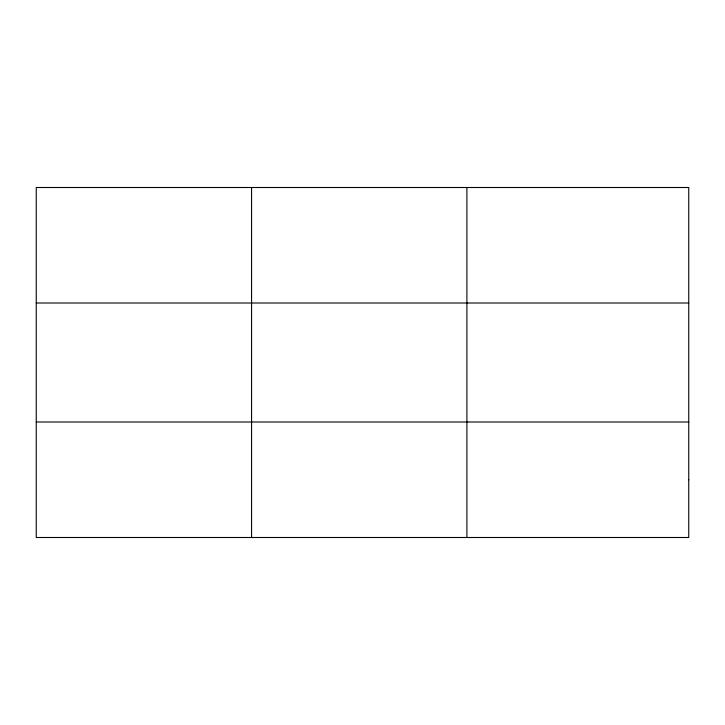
<?xml version="1.0" encoding="UTF-8"?>
<svg xmlns="http://www.w3.org/2000/svg" width="725" height="725" viewBox="0 0 725 725"><rect width="100%" height="100%" fill="white"/><g stroke="black" fill="none" stroke-linecap="round" stroke-linejoin="round"><path stroke-width="1.09" d="M251.575 537.497L251.575 187.503M466.9 537.497L466.9 187.503M36.25 303.005L688.75 303.005M36.25 421.995L688.75 421.995M688.75 479.751L688.75 537.497L36.25 537.497L36.25 187.503L688.75 187.503L688.75 479.751"/></g></svg>
